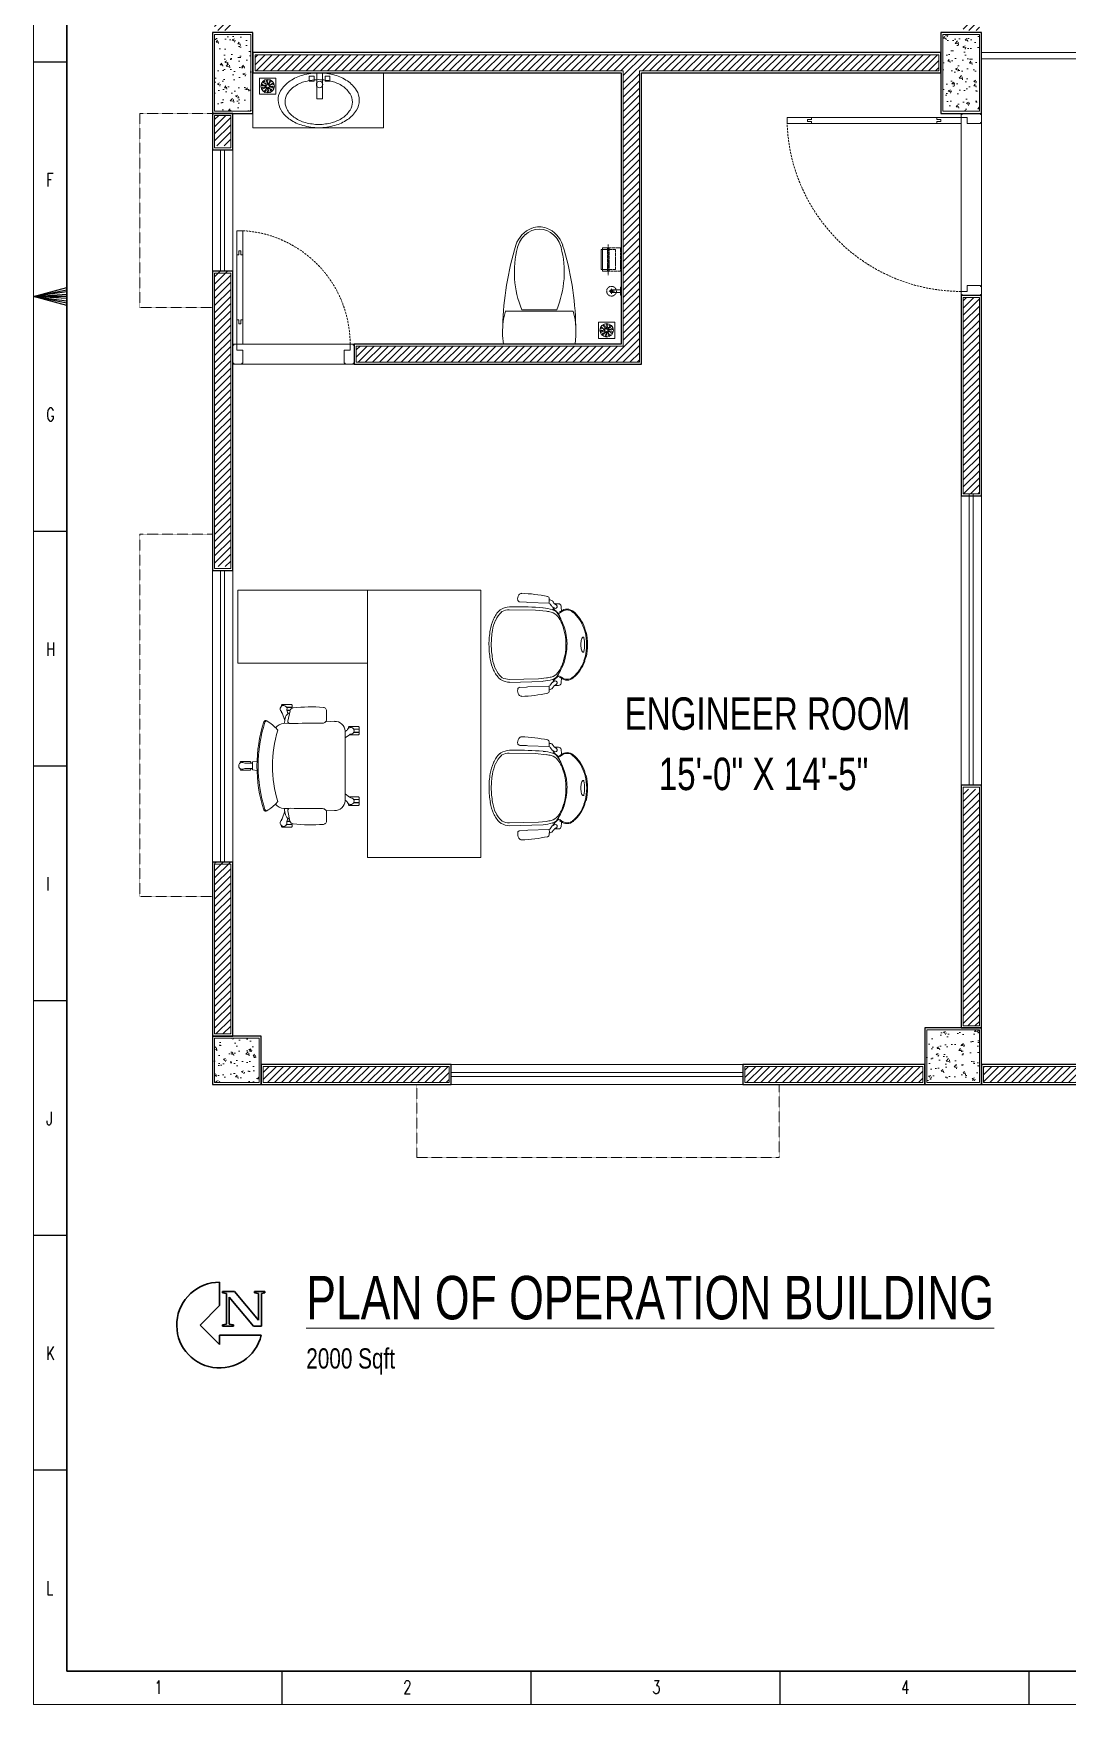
# Model space of a CAD drawing. Header units: inches. Extents: x -1976 to 101187, y -1884 to 17757.
# Drawn here: x 32894 to 39385, y -1884 to 8605 of the extents above; entities that cross this region are included whole.
import ezdxf
from ezdxf.enums import TextEntityAlignment as Align

# ---------------------------------------------------------------- set-up
doc = ezdxf.new("R2010")
doc.units = ezdxf.units.IN
doc.header["$MEASUREMENT"] = 0
for name, pattern in [('CENTER', [2, 1.25, -0.25, 0.25, -0.25]), ('DASH', [0.35, 0.25, -0.1]), ('DASHED', [0.75, 0.5, -0.25])]:
    doc.linetypes.add(name, pattern=pattern)
doc.layers.get('Defpoints').update_dxf_attribs({"lineweight": 0})
for name, color, linetype in [('COLLUM', 1, 'Continuous'), ('Plant Layout', 7, 'Continuous'), ('wall 05', 252, 'Continuous')]:
    doc.layers.add(name, color=color, linetype=linetype)
for name, color, linetype, lineweight in [('DOOR', 115, 'Continuous', 15), ('DOOR_GLASS', 144, 'Continuous', 15), ('Glass', 5, 'Continuous', 9), ('HACTH', 8, 'Continuous', 9), ('I-WC----EXST', 7, 'Continuous', 15), ('I-WC----N', 7, 'Continuous', 15), ('ID-FURN', 7, 'Continuous', 15), ('Plaster Line', 252, 'Continuous', 15), ('Sunshed', 5, 'Continuous', 15), ('Text', 252, 'Continuous', 15), ('WINDOW', 140, 'Continuous', 9)]:
    doc.layers.add(name, color=color, linetype=linetype, lineweight=lineweight)
doc.styles.add('Swiss721', font='swisscl.ttf')
doc.styles.add('TEG BORDER', font='txt_qlt.shx', dxfattribs={"width": 0.7, "bigfont": 'hztxt.shx'})
pattern_1 = [(50, (-10391746.53, -6143963.8), (136.6380648, -11.9542817), [14.2875, -157.1625]), (355, (-10391746.53, -6143963.8), (-26.432129, 143.2926015), [11.43, -125.73]), (100.4514, (-10391735.14, -6143964.79), (110.2060372, 131.3382328), [12.1425062, -133.5675723]), (46.1842, (-10391746.53, -6143925.7), (203.3094198, -31.5313722), [21.43125, -235.74375]), (96.6356, (-10391729.58, -6143928.32), (178.0532454, 185.5694544), [18.21376, -200.3513265]), (351.1842, (-10391746.53, -6143925.7), (178.0531005, 185.5695935), [17.145, -188.595]), (21, (-10391727.48, -6143935.22), (113.7107934, -76.6988987), [14.2875, -157.1625]), (326, (-10391727.48, -6143935.22), (46.3515707, 138.1410836), [11.43, -125.73]), (71.4514, (-10391718, -6143941.61), (160.0624107, 61.4420596), [12.1425062, -133.5675723]), (37.5, (-10391746.526, -6143963.797), (2.31645244, 63.41627915), [0, -124.206, 0, -127.635, 0, -126.20625]), (7.5, (-10391746.526, -6143963.8), (50.1147469, 75.1354311), [0, -72.771, 0, -121.3485, 0, -48.10125]), (327.5, (-10391789.01, -6143963.797), (101.6931741, -4.29670307), [0, -47.625, 0, -148.59, 0, -197.1675]), (317.5, (-10391808.06, -6143963.8), (111.09696526, 19.06999913), [0, -61.9125, 0, -98.679, 0, -140.0175])]
pattern_2 = [(45, (-10391746.526, -6143963.797), (-22.4506403, 22.4506403), [])]

# ---------------------------------------------------------------- blocks, each defined once
blk = doc.blocks.new('ch-1')
at = {"layer": 'ID-FURN', "color": 252}
for p, q in [((103.8, 264.3), (103.4, 306.4)), ((-7.9, 198.4), (0, 192.7)), ((0, 195.9), (0, -195.9)), ((59.4, 250.7), (108.5, 248.6)), ((315.6, 239.8), (344.3, 238.6)), ((334.1, 275.2), (336.4, 265.8)), ((59.4, -250.2), (108.5, -248.1)), ((103.4, -305.9), (103.8, -263.8)), ((315.6, -239.4), (344.3, -238.1)), ((334.1, -274.7), (336.4, -265.3))]:
    blk.add_line(p, q, dxfattribs=at)
at = {"layer": 'ID-FURN', "color": 252, "lineweight": 13}
for p, q in [((300.3, 344.5), (296.8, 340.7)), ((296.8, 340.7), (296.8, 331)), ((296.8, 331), (297.8, 330)), ((297.8, 330), (328.3, 330)), ((297.8, 329), (297.8, 324.4)), ((297.8, 329), (327.8, 329)), ((353.2, 344.5), (300.3, 344.5)), ((308.6, 312.4), (326.6, 312.4)), ((308.9, 311.3), (326.5, 311.3)), ((322.2, 296.8), (316, 296.8)), ((325.7, 307.1), (321.2, 293.8)), ((352.6, 298.3), (338.8, 254.6)), ((353.2, 296.8), (352.1, 296.8)), ((356.8, 340.7), (353.2, 344.5)), ((356.8, 300.6), (353.2, 296.8)), ((356.8, 340.7), (356.8, 336.1)), ((356.8, 300.6), (356.8, 305.2)), ((-76.1, 221.9), (-79.7, 218.1)), ((-79.7, 218.1), (-79.7, 208.4)), ((-79.7, 208.4), (-78.7, 207.4)), ((-79.7, 187.7), (-78.7, 188.7)), ((-78.7, 207.4), (-48.2, 207.4)), ((-78.7, 206.3), (-78.7, 189.7)), ((-78.7, 206.3), (-48.7, 206.3)), ((-78.7, 189.7), (-48.7, 189.7)), ((-78.7, 188.7), (-48.2, 188.7)), ((-23.3, 221.9), (-76.1, 221.9)), ((-19.7, 218.1), (-23.3, 221.9)), ((-19.7, 218.1), (-19.7, 213)), ((-79.7, 178), (-79.7, 187.7)), ((-76.1, 174.2), (-79.7, 178)), ((-22.8, 174.2), (-76.1, 174.2)), ((-24.5, 175.5), (0, 157.3)), ((559, 14.7), (520.5, 15)), ((533.3, 24.3), (529.8, 20.5)), ((529.8, 20.5), (529.8, 14.9)), ((586.2, 24.3), (533.3, 24.3)), ((589.8, 20.5), (586.2, 24.3)), ((589.8, 20.5), (589.8, 16)), ((559, -13.7), (520.5, -14)), ((529.8, -19.6), (529.8, -13.9)), ((533.3, -23.4), (529.8, -19.6)), ((586.2, -23.4), (533.3, -23.4)), ((589.8, -19.6), (586.2, -23.4)), ((589.8, -19.6), (589.8, -15)), ((-76.1, -173.7), (-79.7, -177.5)), ((-79.7, -177.5), (-79.7, -187.2)), ((-79.7, -187.2), (-78.7, -188.2)), ((-22.8, -173.7), (-76.1, -173.7)), ((-24.5, -175), (0, -156.8)), ((-79.7, -207.9), (-78.7, -206.9)), ((-79.7, -217.6), (-79.7, -207.9)), ((-76.1, -221.4), (-79.7, -217.6)), ((-78.7, -188.2), (-48.2, -188.2)), ((-78.7, -189.2), (-48.7, -189.2)), ((-78.7, -205.8), (-78.7, -189.2)), ((-78.7, -205.8), (-48.7, -205.8)), ((-78.7, -206.9), (-48.2, -206.9)), ((-23.3, -221.4), (-76.1, -221.4)), ((-19.7, -217.6), (-23.3, -221.4)), ((-19.7, -217.6), (-19.7, -212.6)), ((-7.9, -197.9), (0, -192.2)), ((352.6, -297.8), (338.8, -254.1)), ((296.8, -330.5), (297.8, -329.5)), ((296.8, -340.2), (296.8, -330.5)), ((300.3, -344), (296.8, -340.2)), ((297.8, -328.5), (297.8, -323.9)), ((297.8, -328.5), (327.8, -328.5)), ((297.8, -329.5), (328.3, -329.5)), ((353.2, -344), (300.3, -344)), ((308.6, -311.9), (326.6, -311.9)), ((308.9, -310.8), (326.5, -310.8)), ((322.2, -296.3), (316, -296.3)), ((325.7, -306.6), (321.2, -293.4)), ((353.2, -296.3), (352.1, -296.3)), ((356.8, -300.1), (353.2, -296.3)), ((356.8, -340.2), (353.2, -344)), ((356.8, -300.1), (356.8, -304.7)), ((356.8, -340.2), (356.8, -335.7))]:
    blk.add_line(p, q, dxfattribs=at)
at = {"layer": 'ID-FURN', "color": 252}
for points in [[(320.9, 252), (309.1, 310.4)], [(320.9, -251.5), (309.1, -309.9)]]:
    blk.add_lwpolyline(points, dxfattribs=at)
at = {"layer": 'ID-FURN', "color": 252, "lineweight": 13}
blk.add_lwpolyline([(494.6, -25.6), (520.5, -21.8), (520.5, 22.3), (494.6, 26.1)], dxfattribs=at)
at = {"layer": 'ID-FURN', "color": 252}
for centre, radius, start, end in [((123.4, 308.5), 20.1, 95.04456, 186.01276), ((193.8, -510.8), 842.5, 83.35562, 94.91276), ((290, 306.5), 19.6, 11.3923, 86.07548), ((303.1, 267.6), 31.9, 13.75818, 74.58705), ((57, 193.7), 57, 87.58094, 177.82653), ((125.9, 262.4), 22.2, 175.04984, 270.93967), ((147, -5274.9), 5515.2, 88.32185, 90.21521), ((309, 250), 12.1, 267.64679, 9.61877), ((109.5, 210.3), 233.5, 7.12697, 13.75818), ((341.6, 178.9), 59.8, 36.272, 87.39723), ((391.5, 194.2), 15.3, 136.96832, 155.60383), ((-286, 0.2), 693.1, 343.20479, 16.79519), ((596.7, 1.2), 296.9, 122.05255, 136.7624), ((445.4, 243.8), 11.1, 21.10392, 124.62676), ((439.4, 241.8), 11.1, 21.10392, 91.38063), ((-305.9, 0.2), 794.5, 341.9963, 18.0037), ((-305.9, 0.2), 800.8, 341.9963, 18.0037), ((57, -193.2), 57, 182.17345, 272.41905), ((125.9, -261.9), 22.2, 89.06033, 184.95016), ((147, 5275.4), 5515.2, 269.78478, 271.67814), ((309, -249.5), 12.1, 350.38123, 92.35322), ((303.1, -267.1), 31.9, 285.41295, 346.24183), ((109.5, -209.8), 233.5, 346.24183, 352.87303), ((341.6, -178.9), 59.8, 272.60277, 324.06921), ((391.5, -193.7), 15.3, 204.39618, 223.03168), ((596.7, -0.8), 296.9, 223.23759, 237.94746), ((439.4, -241.3), 11.1, 268.61937, 338.89608), ((445.4, -243.3), 11.1, 235.37324, 338.89608), ((123.4, -308), 20.1, 173.98723, 264.95543), ((193.8, 511.3), 842.5, 265.08725, 276.64437), ((290, -306), 19.6, 273.92451, 348.6077)]:
    blk.add_arc(centre, radius, start, end, dxfattribs=at)
at = {"layer": 'ID-FURN', "color": 252, "lineweight": 13}
for centre, radius, start, end in [((306.6, 313.2), 20, 342.20956, 8.71544), ((345, 320.7), 19.1, 310.5325, 193.46751), ((371.6, 292), 20, 135.28456, 161.79045), ((-31.5, 198), 19.1, 22.5325, 265.46751), ((3.9, 214.5), 20, 207.28457, 233.79044), ((-36.3, 159.2), 20, 54.20956, 80.71542), ((559, 34.7), 20, 270.20956, 296.71543), ((577.9, 0.5), 19.1, 238.53249, 121.4675), ((559, -33.7), 20, 63.28456, 89.79045), ((-31.5, -197.5), 19.1, 94.53249, 337.46751), ((-36.3, -158.7), 20, 279.28457, 305.79043), ((3.9, -214), 20, 126.20957, 152.71543), ((306.6, -312.7), 20, 351.28456, 17.79043), ((345, -320.2), 19.1, 166.53249, 49.4675), ((371.6, -291.5), 20, 198.20956, 224.71544)]:
    blk.add_arc(centre, radius, start, end, dxfattribs=at)
blk = doc.blocks.new("VISITOR'S CHAIR")
at = {"layer": 'ID-FURN'}
for p, q in [((-253, 410), (-253, 430)), ((-246, 415), (-252, 405)), ((-238, 446), (-237, 446)), ((-195, 429), (-209, 412)), ((-206, 445), (-200, 438)), ((-200, 438), (-204, 436)), ((-194, 437), (-202, 449)), ((-159, 444), (-196, 428)), ((194, 437), (202, 449)), ((194, 429), (209, 412)), ((206, 445), (200, 438)), ((200, 438), (204, 436)), ((246, 415), (252, 405)), ((252, 410), (252, 430)), ((-284, 373), (-275, 372)), ((-261, 241), (-256, 371)), ((-251, 378), (-240, 386)), ((-234, 392), (-226, 404)), ((-209, 412), (-220, 402)), ((-220, 402), (-216, 392)), ((-213, 288), (-206, 356)), ((206, 355), (211, 307)), ((209, 412), (220, 402)), ((220, 402), (216, 392)), ((233, 392), (226, 404)), ((227, 334), (233, 128)), ((251, 378), (240, 386)), ((260, 241), (256, 371)), ((287, 373), (278, 372)), ((-264, 191), (-263, 232)), ((-263, 232), (-261, 241)), ((-216, 125), (-213, 288)), ((211, 307), (215, 126)), ((262, 232), (260, 241)), ((264, 191), (262, 232)), ((-234, 128), (-234, 150))]:
    blk.add_line(p, q, dxfattribs=at)
for centre, major_axis, ratio, start_param, end_param in [((-162, 483), (40.7, 40.7), 1, 1.641382, 2.3562), ((-162, 483), (-37, 37), 1, 0.070585, 0.785404), ((-31, 377), (160, 160), 1, 1.106098, 1.669765), ((-31, 377), (156, 156), 1, 1.106098, 1.669765), ((-26, 384), (156, 156), 1, 1.024131, 1.139863), ((-26, 384), (-153, 153), 1, -0.546665, -0.430933), ((0, 280), (233, 233), 1, 0.786111, 1.024131), ((0, 280), (-229, 229), 1, -0.784686, -0.546665), ((-42, 582), (-3.34, 3.34), 1, -0.185935, 0.785398), ((-42, 582), (3.34, 3.34), 1, 2.356194, 3.327527), ((-22, 553), (28, 28), 1, 1.306571, 1.384862), ((-22, 610), (-28, 28), 1, 1.756731, 2.080357), ((0, 359), (-164, 164), 1, -0.967168, -0.603629), ((-9, 657), (-62.5, 62.5), 1, 2.080357, 2.239483), ((0, 732), (-116, 116), 1, 2.239483, 2.356194), ((0, 280), (233, 233), 1, 0.546665, 0.784686), ((0, 280), (-229, 229), 1, -1.024131, -0.786111), ((0, 732), (-116, 116), 1, 2.356194, 2.472906), ((9, 657), (62.5, 62.5), 1, 4.043702, 4.202828), ((22, 610), (28, 28), 1, 4.202828, 4.526454), ((22, 553), (-28, 28), 1, -1.384862, -1.299686), ((42, 582), (3.34, 3.34), 1, 5.497787, 6.46912), ((42, 582), (-3.34, 3.34), 1, 2.955658, 3.926991), ((25, 384), (-153, 153), 1, -1.139863, -1.024131), ((25, 384), (-156, 156), 1, -1.139863, -1.024131), ((28, 375), (159, 159), 1, 6.197379, 6.741162), ((28, 375), (-162, 162), 1, 4.626582, 5.170366), ((85, 416), (109, 109), 1, 6.212612, 6.231759), ((162, 483), (37, 37), 1, 5.497793, 6.212612), ((85, 416), (113, 113), 1, 6.212612, 6.231759), ((162, 483), (-40.7, 40.7), 1, 3.926985, 4.641803), ((-236, 430), (11.7, 11.7), 1, 0.895345, 2.346242), ((-236, 410), (-8.33, 8.33), 1, 3.308932, 6.927895), ((-232, 600), (-108, 108), 1, 2.322741, 2.51101), ((-162, 483), (40.7, 40.7), 1, 2.3562, 3.058022), ((-118, 356), (-74.2, 74.2), 1, 0.158797, 0.434217), ((-162, 483), (37, 37), 1, 2.3562, 3.058022), ((4, 124), (254, 254), 1, 0.795932, 1.416989), ((-122, 361), (-58.3, 58.3), 1, -0.121154, 0.49051), ((-199, 433), (4.34, 4.34), 1, 4.766338, 6.168083), ((-51, 268), (141, 141), 1, 1.029343, 1.444292), ((0, 118), (253, 253), 1, 0.505105, 1.065692), ((-2, 130), (-249, 249), 1, -1.424708, -0.790588), ((51, 268), (141, 141), 1, 0.126504, 0.541453), ((122, 361), (-58.3, 58.3), 1, 4.221879, 4.833543), ((199, 433), (4.34, 4.34), 1, 1.685898, 3.087644), ((162, 483), (-37, 37), 1, 3.225371, 3.926997), ((117, 356), (74.2, 74.2), 1, 5.848968, 6.124388), ((162, 483), (40.7, 40.7), 1, 4.795959, 5.497781), ((233, 611), (116, 116), 1, 3.774404, 3.956147), ((236, 410), (8.33, 8.33), 1, 5.638476, 9.257439), ((236, 430), (-11.7, 11.7), 1, 3.936943, 5.38784), ((603, 170), (-651, 651), 1, 0.573881, 0.750879), ((-285, 360), (-8.76, 8.76), 1, -0.863376, 0.564498), ((-246, 374), (-29, 9), 0.940619, -0.371164, 0.371164), ((-268, 332), (2.3, 41.2), 0.843481, -0.27588, 0.27588), ((-208, 326), (-64, 64), 1, -0.27183, -0.033972), ((-243, 367), (9.99, 9.99), 1, 1.377732, 2.024937), ((-237, 411), (11.5, 11.5), 1, 2.359032, 2.700427), ((-249, 401), (12.4, 12.4), 1, 4.437336, 4.934607), ((1966, 159), (1556, 1556), 1, 2.276461, 2.36002), ((-237, 418), (-16.4, 16.4), 1, 2.597956, 3.176359), ((17, 317), (173, 173), 1, 2.044581, 2.285039), ((45, 326), (-179, 179), 1, 0.550308, 0.670712), ((-46, 326), (-179, 179), 1, 4.041677, 4.162081), ((-18, 317), (173, 173), 1, 5.568943, 5.8094), ((237, 418), (-16.4, 16.4), 1, 1.53603, 2.114433), ((248, 401), (-12.4, 12.4), 1, 1.348578, 1.845849), ((236, 411), (-11.5, 11.5), 1, 3.582758, 3.924153), ((243, 367), (9.99, 9.99), 1, 5.829045, 6.47625), ((207, 326), (64, 64), 1, 0.033972, 0.27183), ((269, 332), (-29.2, 29.2), 1, -1.014167, -0.462408), ((248, 370), (21.5, 21.5), 1, 5.582202, 6.32453), ((288, 360), (8.76, 8.76), 1, 5.718688, 7.146561), ((-600, 170), (-651, 651), 1, 3.96151, 4.138508), ((-297, 202), (13.6, 13.6), 1, 2.322194, 3.388756), ((-281, 229), (36.4, 36.4), 1, 3.399296, 4.068112), ((-277, 191), (-9.06, 9.06), 1, 2.406079, 3.903189), ((-110, 135), (87.7, 87.7), 1, 2.416541, 2.868914), ((-119, 126), (68.4, 68.4), 1, 2.356783, 2.833835), ((118, 126), (68.4, 68.4), 1, 5.032166, 5.498375), ((110, 135), (-87, 87), 1, 3.422629, 3.866448), ((276, 191), (-9.06, 9.06), 1, 0.8092, 2.30631), ((284, 229), (-36.4, 36.4), 1, 2.215073, 2.88389), ((300, 202), (-13.6, 13.6), 1, 2.89443, 3.960991), ((-133, 135), (-73.8, 73.8), 1, 1.404983, 1.497112), ((-90, 184), (-120, 120), 1, 1.547695, 1.947381), ((-169, 107), (-31.3, 31.3), 1, 1.42524, 1.547695), ((-90, 184), (109, 109), 1, 3.118491, 3.518177), ((-36, 307), (-215, 215), 1, 1.947381, 2.1796), ((-36, 307), (205, 205), 1, 3.518177, 3.750397), ((-1, 504), (-356, 356), 1, 2.1796, 2.358034), ((-1, 504), (-346, 346), 1, 2.1796, 2.358034), ((-1, 504), (346, 346), 1, 3.92883, 4.107264), ((-1, 504), (-356, 356), 1, 2.358034, 2.536468), ((35, 307), (-205, 205), 1, 2.536468, 2.768687), ((35, 307), (-215, 215), 1, 2.536468, 2.768687), ((89, 184), (109, 109), 1, 4.339484, 4.739169), ((89, 184), (120, 120), 1, 4.339484, 4.739169), ((169, 108), (31.3, 31.3), 1, 4.739169, 4.873442), ((137, 132), (-69.9, 69.9), 1, 3.217039, 3.320838)]:
    blk.add_ellipse(centre, major_axis=major_axis, ratio=ratio, start_param=start_param, end_param=end_param, dxfattribs=at)
blk = doc.blocks.new('floor drain 01')
at = {"color": 0}
blk.add_lwpolyline([(-10, -10), (90, -10), (90, 90), (-10, 90)], close=True, dxfattribs=at)
for points in [[(2, 47, 0.191053), (7, 42, 0.194336), (16, 42, -0.272606), (25, 41, 1.040732), (27, 44, 0.091346), (26, 45, 0.160783), (17, 46, -0.323658), (9, 51, 0.91079)], [(6, 23, 0.191053), (12, 23, 0.194336), (19, 28, -0.272606), (27, 32, 1.040732), (27, 36, 0.091346), (26, 36, 0.160783), (18, 32, -0.323658), (9, 31, 0.91079)], [(14, 68, 0.191053), (15, 61, 0.194336), (22, 56, -0.272606), (29, 50, 1.040732), (32, 51, 0.091346), (32, 53, 0.160783), (25, 59, -0.323658), (22, 67, 0.91079)], [(22, 6, 0.191053), (28, 10, 0.194336), (31, 18, -0.272606), (34, 26, 1.040732), (32, 29, 0.091346), (31, 28, 0.160783), (27, 20, -0.323658), (20, 14, 0.91079)], [(35, 78, 0.191053), (32, 72, 0.194336), (35, 63, -0.272606), (37, 55, 1.040732), (40, 53, 0.091346), (41, 55, 0.160783), (39, 64, -0.323658), (41, 72, 0.91079)], [(45, 2, 0.191053), (48, 8, 0.194336), (45, 17, -0.272606), (43, 25, 1.040732), (40, 27, 0.091346), (39, 25, 0.160783), (41, 16, -0.323658), (39, 8, 0.91079)], [(58, 74, 0.191053), (52, 70, 0.194336), (49, 62, -0.272606), (46, 54, 1.040732), (48, 51, 0.091346), (49, 52, 0.160783), (53, 60, -0.323658), (60, 66, 0.91079)], [(66, 12, 0.191053), (65, 19, 0.194336), (58, 24, -0.272606), (51, 30, 1.040732), (48, 29, 0.091346), (48, 27, 0.160783), (55, 21, -0.323658), (58, 13, 0.91079)], [(74, 57, 0.191053), (68, 57, 0.194336), (61, 52, -0.272606), (53, 48, 1.040732), (53, 44, 0.091346), (54, 44, 0.160783), (62, 48, -0.323658), (71, 49, 0.91079)], [(78, 33, 0.191053), (73, 38, 0.194336), (64, 38, -0.272606), (55, 39, 1.040732), (53, 36, 0.091346), (54, 35, 0.160783), (63, 34, -0.323658), (71, 29, 0.91079)]]:
    blk.add_lwpolyline(points, format="xyb", close=True, dxfattribs=at)
for centre, radius in [((40, 40), 41.7), ((32, 45), 1.83), ((33, 34), 1.83), ((42, 49), 1.83), ((43, 31), 1.83), ((50, 41), 1.83)]:
    blk.add_circle(centre, radius, dxfattribs=at)
blk = doc.blocks.new('HANDWASH-02-PLAN')
at = {"layer": 'I-WC----N', "color": 2}
for points in [[(5, 0, 0.068513), (104, 14, 0.080648), (182, 50, 0.107051), (242, 112, 0.160603), (255, 169, 0.138041), (238, 230, 0.107051), (182, 289, 0.080648), (104, 325, 0.068513), (5, 339, 0.068513), (-94, 325, 0.080648), (-172, 289, 0.107051), (-228, 230, 0.138041), (-245, 169, 0.138041), (-228, 108, 0.107051), (-172, 50, 0.080648), (-94, 14, 0.068513)], [(5, 42, 0.067522), (88, 53, 0.079863), (152, 82, 0.107115), (202, 134, 0.162551), (213, 180, 0.139778), (199, 230, 0.107115), (152, 278, 0.079863), (88, 307, 0.067522), (5, 319, 0.067522), (-78, 307, 0.079863), (-142, 278, 0.107115), (-188, 230, 0.139778), (-203, 180, 0.139778), (-188, 130, 0.107115), (-142, 82, 0.079863), (-78, 53, 0.067522)]]:
    blk.add_lwpolyline(points, format="xyb", close=True, dxfattribs=at)
blk.add_circle((0, 72), 20, dxfattribs=at)
blk = doc.blocks.new('A$C01EB0BB3')
at = {"layer": 'I-WC----N', "color": 250, "ltscale": 0.5}
for points in [[(9.08, 6.42), (9.08, 0), (10.51, 0), (10.51, 6.42)], [(8.43, 2.06), (8.43, 0.85), (7.23, 0.85), (7.23, 2.06)], [(11.15, 2.06), (11.15, 0.85), (12.36, 0.85), (12.36, 2.06)]]:
    blk.add_lwpolyline(points, close=True, dxfattribs=at)
at = {"layer": 'I-WC----N', "color": 2, "xscale": 0.03999999999359716, "yscale": 0.03999999999359716, "zscale": 0.03999999999359716}
blk.add_blockref('HANDWASH-02-PLAN', (9.79, 0), dxfattribs=at)
blk = doc.blocks.new('$plan$00000388')
for p, q in [((-202, -210), (-202, 210)), ((0, -221), (0, 221)), ((-212, 108), (-212, -108))]:
    blk.add_line(p, q)
blk.add_lwpolyline([(-202, -210), (-152, -221), (-102, -226), (-50, -226), (0, -221)])
for centre, radius, start, end in [((-71, -1597), 1823, 91.2224, 107.2477), ((-76, -236), 463, 97.7399, 105.822), ((-76, -236), 463, 80.5377, 97.7399), ((-562, -12), 164, 107.2477, 159.5476), ((-556, -23), 163, 104.7786, 136.8543), ((-443, -448), 602, 67.3737, 104.7786), ((-595, 0), 129, 159.5476, 200.4524), ((-580, 0), 129, 136.8543, 223.1457), ((-562, 12), 164, 200.4524, 252.7523), ((-556, 23), 163, 223.1457, 255.2214), ((-71, 1597), 1823, 252.7523, 268.7776), ((-443, 448), 602, 255.2214, 292.6263)]:
    blk.add_arc(centre, radius, start, end)
blk = doc.blocks.new('h')
at = {"layer": 'I-WC----N', "color": 252, "linetype": 'CENTER', "ltscale": 0.2}
for p, q in [((544297, -25837), (544297, -25801)), ((544281, -25820), (544314, -25820))]:
    blk.add_line(p, q, dxfattribs=at)
at = {"layer": 'I-WC----N'}
blk.add_lwpolyline([(544273, -25760), (544321, -25760), (544321, -25765), (544273, -25765)], close=True, dxfattribs=at)
blk.add_lwpolyline([(544289, -25814), (544289, -25765), (544305, -25765), (544305, -25814)], dxfattribs=at)
at = {"layer": 'I-WC----N', "linetype": 'DASH', "ltscale": 5}
blk.add_circle((544297, -25820), 30, dxfattribs=at)
at = {"layer": 'I-WC----N'}
for radius in [10, 5]:
    blk.add_circle((544297, -25820), radius, dxfattribs=at)
blk = doc.blocks.new('typical king$0$5767 PAPER HOLDER')
at = {"color": 0, "linetype": 'CENTER', "lineweight": -2, "ltscale": 0.5}
blk.add_line((80, 98), (80, -92), dxfattribs=at)
at = {"color": 0, "linetype": 'DASHED', "lineweight": -2, "ltscale": 10, "flags": 128}
for points in [[(5, 52), (0, 52), (0, -52), (5, -52)], [(97, 72), (5, 72), (5, -72), (100, -72)]]:
    blk.add_lwpolyline(points, dxfattribs=at)
at = {"color": 0, "linetype": 'DASHED', "lineweight": -2, "ltscale": 10}
blk.add_lwpolyline([(100, -62), (35, -62), (35, 62), (97, 62)], dxfattribs=at)
blk.add_lwpolyline([(75, -72), (85, -72), (85, 72), (75, 72)], close=True, dxfattribs=at)
at = {"color": 0, "linetype": 'ByBlock', "lineweight": -2, "flags": 128}
blk.add_lwpolyline([(100, -72), (115, -72), (115, 72), (100, 72)], dxfattribs=at)
at = {"color": 0, "linetype": 'ByBlock', "lineweight": -2}
blk.add_lwpolyline([(100, 62), (125, 62), (125, -62), (100, -62)], dxfattribs=at)
blk = doc.blocks.new('A$C4F64215B')
at = {"layer": 'Defpoints'}
for points in [[(0, 5), (0.25, 5), (0.25, 4.75), (0, 4.75)], [(29.75, 5), (30, 5), (30, 4.75), (29.75, 4.75)], [(0, 0.25), (0.25, 0.25), (0.25, 0), (0, 0)], [(29.75, 0.25), (30, 0.25), (30, 0), (29.75, 0)]]:
    blk.add_lwpolyline(points, close=True, dxfattribs=at)
at = {"layer": 'DOOR'}
for points in [[(1.75, 10), (2, 10), (2, 11), (2.5, 11), (2.5, 5), (1, 5), (1, 11), (1.5, 11), (1.5, 10), (1.75, 10), (1.5, 10), (1.5, 11), (1, 11), (1, 27), (1.5, 27), (1.5, 28), (2, 28), (2, 27), (2.5, 27), (2.5, 11), (2.5, 33), (1, 33), (1, 27)], [(1, 5), (1, 3.5), (2.5, 3.5), (2.5, 0.25), (2.25, 0.25), (2.25, 0), (0.25, 0), (0.25, 0.25), (0, 0.25), (0, 4.75), (0.25, 4.75), (0.25, 5), (1, 5)], [(29, 5), (29, 3.5), (27.5, 3.5), (27.5, 0.25), (27.75, 0.25), (27.75, 0), (29.75, 0), (29.75, 0.25), (30, 0.25), (30, 4.75), (29.75, 4.75), (29.75, 5), (29, 5)]]:
    blk.add_lwpolyline(points, dxfattribs=at)
at = {"layer": 'DOOR', "linetype": 'DASHED', "lineweight": 0}
blk.add_arc((0.93, 4.97), 28.07, 0.0597, 86.7872, dxfattribs=at)
at = {"layer": 'HACTH', "lineweight": 0, "ltscale": 10}
for p, q in [((1.5, 5), (29, 5)), ((2.25, 0), (27.75, 0))]:
    blk.add_line(p, q, dxfattribs=at)
blk = doc.blocks.new('A$C4A7E7E9F')
at = {"layer": 'Defpoints'}
for points in [[(0, 5), (0.25, 5), (0.25, 4.75), (0, 4.75)], [(44.75, 5), (45, 5), (45, 4.75), (44.75, 4.75)], [(0, 0.25), (0.25, 0.25), (0.25, 0), (0, 0)], [(44.75, 0.25), (45, 0.25), (45, 0), (44.75, 0)]]:
    blk.add_lwpolyline(points, close=True, dxfattribs=at)
at = {"layer": 'DOOR'}
for points in [[(1.75, 10), (2, 10), (2, 11), (2.5, 11), (2.5, 5), (1, 5), (1, 11), (1.5, 11), (1.5, 10), (1.75, 10), (1.5, 10), (1.5, 11), (1, 11), (1, 42), (1.5, 42), (1.5, 43), (2, 43), (2, 42), (2.5, 42), (2.5, 11), (2.5, 48), (1, 48), (1, 42)], [(1, 5), (1, 3.5), (2.5, 3.5), (2.5, 0.25), (2.25, 0.25), (2.25, 0), (0.25, 0), (0.25, 0.25), (0, 0.25), (0, 4.75), (0.25, 4.75), (0.25, 5), (1, 5)], [(44, 5), (44, 3.5), (42.5, 3.5), (42.5, 0.25), (42.75, 0.25), (42.75, 0), (44.75, 0), (44.75, 0.25), (45, 0.25), (45, 4.75), (44.75, 4.75), (44.75, 5), (44, 5)]]:
    blk.add_lwpolyline(points, dxfattribs=at)
at = {"layer": 'DOOR', "linetype": 'DASHED', "lineweight": 0}
blk.add_arc((0.95, 4.98), 43.05, 0.0251, 87.941, dxfattribs=at)
at = {"layer": 'HACTH', "lineweight": 0, "ltscale": 10}
for p, q in [((1.5, 5), (44, 5)), ((2.25, 0), (42.75, 0))]:
    blk.add_line(p, q, dxfattribs=at)
blk = doc.blocks.new('tr')
at = {"layer": 'Plaster Line'}
for p, q in [((143968.45, 171283.63), (143927.45, 171283.63)), ((143927.45, 171283.63), (143927.45, 171279.63)), ((143968.45, 171279.63), (143968.45, 171283.63)), ((144100.45, 171283.63), (144053.45, 171283.63)), ((144053.45, 171283.63), (144053.45, 171279.63)), ((144100.45, 171279.63), (144100.45, 171283.63)), ((144226.45, 171283.63), (144185.45, 171283.63)), ((144185.45, 171283.63), (144185.45, 171279.63)), ((144226.45, 171279.63), (144226.45, 171283.63)), ((143927.45, 171279.63), (143968.45, 171279.63)), ((144053.45, 171279.63), (144100.45, 171279.63)), ((144185.45, 171279.63), (144226.45, 171279.63))]:
    blk.add_line(p, q, dxfattribs=at)
blk = doc.blocks.new('qm')
at = {"layer": 'wall 05'}
for p, q in [((143968.95, 171284.13), (143926.95, 171284.13)), ((143926.95, 171284.13), (143926.95, 171279.13)), ((143968.95, 171279.13), (143968.95, 171284.13)), ((144100.95, 171284.13), (144052.95, 171284.13)), ((144052.95, 171284.13), (144052.95, 171279.13)), ((144100.95, 171279.13), (144100.95, 171284.13)), ((144226.95, 171284.13), (144184.95, 171284.13)), ((144184.95, 171284.13), (144184.95, 171279.13)), ((144226.95, 171279.13), (144226.95, 171284.13)), ((143926.95, 171279.13), (143968.95, 171279.13)), ((144052.95, 171279.13), (144100.95, 171279.13)), ((144184.95, 171279.13), (144226.95, 171279.13))]:
    blk.add_line(p, q, dxfattribs=at)
blk = doc.blocks.new('bg')
at = {"layer": 'wall 05'}
for p, q in [((143795.95, 171284.13), (143748.95, 171284.13)), ((143748.95, 171284.13), (143748.95, 171279.13)), ((143795.95, 171279.13), (143795.95, 171284.13)), ((143912.95, 171284.13), (143867.95, 171284.13)), ((143867.95, 171284.13), (143867.95, 171279.13)), ((143912.95, 171279.13), (143912.95, 171284.13)), ((143748.95, 171279.13), (143795.95, 171279.13)), ((143867.95, 171279.13), (143912.95, 171279.13))]:
    blk.add_line(p, q, dxfattribs=at)
blk = doc.blocks.new('dp')
at = {"layer": 'Plaster Line'}
for p, q in [((143795.45, 171283.63), (143749.45, 171283.63)), ((143749.45, 171283.63), (143749.45, 171279.63)), ((143795.45, 171279.63), (143795.45, 171283.63)), ((143912.45, 171283.63), (143868.45, 171283.63)), ((143868.45, 171283.63), (143868.45, 171279.63)), ((143912.45, 171279.63), (143912.45, 171283.63)), ((143749.45, 171279.63), (143795.45, 171279.63)), ((143868.45, 171279.63), (143912.45, 171279.63))]:
    blk.add_line(p, q, dxfattribs=at)
blk = doc.blocks.new('f')
at = {"layer": 'Plaster Line'}
for p, q in [((143926.45, 171473.63), (143922.45, 171473.63)), ((143922.45, 171473.63), (143922.45, 171425.13)), ((143926.45, 171425.13), (143926.45, 171473.63)), ((143922.45, 171425.13), (143926.45, 171425.13))]:
    blk.add_line(p, q, dxfattribs=at)
blk = doc.blocks.new('g')
at = {"layer": 'wall 05'}
for p, q in [((143926.95, 171474.13), (143921.95, 171474.13)), ((143921.95, 171474.13), (143921.95, 171424.63)), ((143926.95, 171424.63), (143926.95, 171474.13)), ((143921.95, 171424.63), (143926.95, 171424.63))]:
    blk.add_line(p, q, dxfattribs=at)
blk = doc.blocks.new('252 BORDER A2')
at = {"linetype": 'Continuous'}
for p, q in [((5, 415), (5, 5)), ((5, 5), (489, 5))]:
    blk.add_line(p, q, dxfattribs=at)
for p, q in [((0, 245), (5, 245)), ((5, 210), (0, 210)), ((1.25, 210), (3.75, 210)), ((0, 175), (5, 175)), ((0, 140), (5, 140)), ((0, 105), (5, 105)), ((0, 70), (5, 70)), ((0, 35), (5, 35)), ((37.12, 0), (37.12, 5)), ((74.25, 0), (74.25, 5)), ((111.38, 0), (111.38, 5)), ((148.5, 0), (148.5, 5))]:
    blk.add_line(p, q)
at = {"color": 5, "lineweight": 15}
blk.add_lwpolyline([(0, 420), (594, 420), (594, 0), (0, 0)], close=True, dxfattribs=at)
blk.add_lwpolyline([(5, 415), (589, 415), (589, 5), (5, 5)], close=True)
blk.add_lwpolyline([(0, 210), (5, 211.34), (5, 208.66), (0, 210), (5, 211), (5, 210.67), (0, 210), (5, 210.33), (5, 209.67), (0, 210), (5, 209.33), (5, 209), (0, 210)])
at = {"char_height": 2, "width": 2, "style": 'TEG BORDER'}
for s, insert, attachment_point in [('F', (1.91, 228.39), 1), ('G', (1.91, 193.39), 1), ('H', (1.91, 158.39), 1), ('I', (1.91, 123.39), 1), ('J', (1.91, 88.39), 1), ('K', (1.91, 53.39), 1), ('L', (1.91, 18.39), 1), ('1', (18.05, 1.59), 7), ('2', (55.17, 1.59), 7), ('3', (92.3, 1.59), 7), ('4', (129.42, 1.59), 7)]:
    blk.add_mtext(s, dxfattribs=dict(at, insert=insert, attachment_point=attachment_point))

msp = doc.modelspace()

# ---------------------------------------------------------------- hatches: boundary and pattern name
at = {"layer": 'HACTH'}
h = msp.add_hatch(dxfattribs=at)
h.set_pattern_fill('ANSI31', color=256, scale=254, style=0)
h.set_pattern_definition(pattern_2)
h.paths.add_polyline_path([(38730, 8624.4), (38831.6, 8624.4), (38831.6, 11939.1), (38730, 11939.1)])
h.paths.add_polyline_path([(34285, 8472), (34285, 8370.4), (36596.4, 8370.4), (36596.4, 6643.2), (34920, 6643.2), (34920, 6541.6), (36698, 6541.6), (36698, 8370.4), (38577.6, 8370.4), (38577.6, 8472)])
h.paths.add_polyline_path([(34031, 8624.4), (34132.6, 8624.4), (34132.6, 9996), (34031, 9996)])
h = msp.add_hatch(dxfattribs=at)
h.set_pattern_fill('AR-CONC', color=256, scale=19.05, style=0)
h.set_pattern_definition(pattern_1)
h.paths.add_polyline_path([(34259.6, 8599), (34031, 8599), (34031, 8116.4), (34259.6, 8116.4)])
h = msp.add_hatch(dxfattribs=at)
h.set_pattern_fill('AR-CONC', color=256, scale=19.05, style=0)
h.set_pattern_definition(pattern_1)
h.paths.add_polyline_path([(38603, 8116.4), (38831.6, 8116.4), (38831.6, 8599), (38603, 8599)])
h = msp.add_hatch(dxfattribs=at)
h.set_pattern_fill('ANSI31', color=256, scale=254, style=0)
h.set_pattern_definition(pattern_2)
h.paths.add_polyline_path([(34132.6, 8091), (34031, 8091), (34031, 7900.5), (34132.6, 7900.5)])
h = msp.add_hatch(dxfattribs=at)
h.set_pattern_fill('ANSI31', color=256, scale=254, style=0)
h.set_pattern_definition(pattern_2)
h.paths.add_polyline_path([(34031, 5258.9), (34132.6, 5258.9), (34132.6, 7113.1), (34031, 7113.1)])
h.paths.add_polyline_path([(34031, 2325.2), (34132.6, 2325.2), (34132.6, 3404.7), (34031, 3404.7)])
h.paths.add_polyline_path([(34335.8, 2122), (34335.8, 2020.4), (35504.2, 2020.4), (35504.2, 2122)])
h.paths.add_polyline_path([(37358.4, 2122), (37358.4, 2020.4), (38476, 2020.4), (38476, 2122)])
h.paths.add_polyline_path([(38857, 2122), (38857, 2020.4), (39898.4, 2020.4), (39898.4, 2122)])
h.paths.add_polyline_path([(38730, 2376), (38831.6, 2376), (38831.6, 3861.9), (38730, 3861.9)])
h.paths.add_polyline_path([(38730, 5716.1), (38831.6, 5716.1), (38831.6, 6948), (38730, 6948)])
h = msp.add_hatch(dxfattribs=at)
h.set_pattern_fill('AR-CONC', color=256, scale=19.05, style=0)
h.set_pattern_definition(pattern_1)
h.paths.add_polyline_path([(38831.6, 2020.4), (38831.6, 2350.6), (38501.4, 2350.6), (38501.4, 2020.4)])
h = msp.add_hatch(dxfattribs=at)
h.set_pattern_fill('AR-CONC', color=256, scale=19.05, style=0)
h.set_pattern_definition(pattern_1)
h.paths.add_polyline_path([(34031, 2299.8), (34031, 2020.4), (34310.4, 2020.4), (34310.4, 2299.8)])

# ---------------------------------------------------------------- linework, layer by layer
at = {"layer": 'COLLUM'}
for points in [[(34018.3, 8103.7), (34272.3, 8103.7), (34272.3, 8611.7), (34018.3, 8611.7)], [(38590.3, 8103.7), (38844.3, 8103.7), (38844.3, 8611.7), (38590.3, 8611.7)], [(34018.3, 2007.7), (34323.1, 2007.7), (34323.1, 2312.5), (34018.3, 2312.5)], [(38488.7, 2007.7), (38844.3, 2007.7), (38844.3, 2363.3), (38488.7, 2363.3)]]:
    msp.add_lwpolyline(points, close=True, dxfattribs=at)
at = {"layer": 'DOOR_GLASS'}
for p, q in [((38844.3, 8484.7), (41740, 8484.7)), ((38844.3, 8446.6), (41740, 8446.6))]:
    msp.add_line(p, q, dxfattribs=at)
at = {"layer": 'Glass', "ltscale": 10}
for points in [[(34069.1, 7875.1), (34069.1, 7113.1)], [(34094.5, 7875.1), (34094.5, 7113.1)], [(38768.1, 3887.3), (38768.1, 5716.1)], [(38793.5, 3887.3), (38793.5, 5716.1)], [(34069.1, 3404.7), (34069.1, 5233.5)], [(34094.5, 3404.7), (34094.5, 5233.5)], [(35516.9, 2083.9), (37345.7, 2083.9)], [(35516.9, 2058.5), (37345.7, 2058.5)]]:
    msp.add_lwpolyline(points, dxfattribs=at)
at = {"layer": 'I-WC----EXST'}
msp.add_lwpolyline([(35091.5, 8013.7), (34272.3, 8013.7), (34272.3, 8357.7), (35091.5, 8357.7)], close=True, dxfattribs=at)
at = {"layer": 'ID-FURN'}
for points in [[(34990.6, 4653.2), (34990.6, 5110.4), (34177.8, 5110.4), (34177.8, 4653.2)], [(35701.8, 3434), (35701.8, 5110.4), (34990.6, 5110.4), (34990.6, 3434)]]:
    msp.add_lwpolyline(points, close=True, dxfattribs=at)
at = {"layer": 'Plant Layout', "lineweight": 13}
for p, q in [((38717.3, 8078.3), (38717.3, 6986.1)), ((38844.3, 7005.2), (38844.3, 8059.3)), ((34170.7, 6655.9), (34881.9, 6655.9)), ((34189.8, 6528.9), (34862.9, 6528.9))]:
    msp.add_line(p, q, dxfattribs=at)
at = {"layer": 'Plaster Line'}
for p, q in [((34132.6, 7100.4), (34031, 7100.4)), ((34031, 7100.4), (34031, 5246.2)), ((34132.6, 5246.2), (34132.6, 7100.4)), ((34031, 5246.2), (34132.6, 5246.2)), ((34132.6, 3392), (34031, 3392)), ((34031, 3392), (34031, 2325.2)), ((34132.6, 2325.2), (34132.6, 3392)), ((34031, 2325.2), (34132.6, 2325.2))]:
    msp.add_line(p, q, dxfattribs=at)
for points in [[(34031, 8116.4), (34259.6, 8116.4), (34259.6, 8599), (34031, 8599)], [(38603, 8116.4), (38831.6, 8116.4), (38831.6, 8599), (38603, 8599)], [(38577.6, 8472), (34285, 8472), (34285, 8370.4), (36596.4, 8370.4), (36596.4, 6643.2), (34920, 6643.2), (34920, 6541.6), (36698, 6541.6), (36698, 8370.4), (38577.6, 8370.4)], [(34132.6, 8091), (34031, 8091), (34031, 7887.8), (34132.6, 7887.8)], [(38831.6, 3874.6), (38730, 3874.6), (38730, 2376), (38831.6, 2376)], [(38501.4, 2020.4), (38831.6, 2020.4), (38831.6, 2350.6), (38501.4, 2350.6)], [(34031, 2020.4), (34310.4, 2020.4), (34310.4, 2299.8), (34031, 2299.8)]]:
    msp.add_lwpolyline(points, close=True, dxfattribs=at)
at = {"layer": 'Sunshed', "linetype": 'DASH'}
for points in [[(34018.3, 7875.1), (34018.3, 8103.7), (33561.1, 8103.7), (33561.1, 6884.5), (33561.1, 6884.5), (34018.3, 6884.5), (34018.3, 7113.1)], [(34018.3, 5233.5), (34018.3, 5462.1), (33561.1, 5462.1), (33561.1, 3188.8), (33561.1, 3188.8), (34018.3, 3188.8), (34018.3, 3404.7)], [(37345.7, 2007.7), (37574.3, 2007.7), (37574.3, 1550.5), (35301, 1550.5), (35301, 1550.5), (35301, 2007.7), (35516.9, 2007.7)]]:
    msp.add_lwpolyline(points, dxfattribs=at)
at = {"layer": 'Text', "linetype": 'Continuous', "lineweight": 30}
for p, q in [((34062.8, 620.3), (34062.8, 767.2)), ((34080.5, 700.6), (34080.5, 709.6)), ((34080.5, 709.6), (34155.6, 709.6)), ((34105.6, 696.2), (34080.5, 700.6)), ((34105.6, 503.7), (34105.6, 696.2)), ((34276.5, 491.1), (34123.1, 673.7)), ((34123.1, 673.7), (34123.1, 503.7)), ((34155.6, 709.6), (34306.8, 528.6)), ((34281.7, 700.6), (34281.7, 709.6)), ((34281.7, 709.6), (34347.2, 709.6)), ((34306.8, 696.2), (34281.7, 700.6)), ((34306.8, 528.6), (34306.8, 696.2)), ((34347.2, 700.6), (34325.7, 696.2)), ((34325.7, 696.2), (34325.7, 491.1)), ((34347.2, 709.6), (34347.2, 700.6)), ((33940.6, 498.2), (34062.8, 620.3)), ((34062.8, 376), (33940.6, 498.2)), ((34324.2, 434.7), (34062.8, 434.7)), ((34062.8, 434.7), (34062.8, 376)), ((34080.5, 499.2), (34105.6, 503.7)), ((34080.5, 491.1), (34080.5, 499.2)), ((34149.2, 491.1), (34080.5, 491.1)), ((34123.1, 503.7), (34149.2, 499.2)), ((34149.2, 499.2), (34149.2, 491.1)), ((34325.7, 491.1), (34276.5, 491.1))]:
    msp.add_line(p, q, dxfattribs=at)
msp.add_arc((34062.8, 498.2), 269.1, 90, 346.34789, dxfattribs=at)
at = {"layer": 'wall 05'}
for p, q in [((34145.3, 7113.1), (34018.3, 7113.1)), ((34018.3, 7113.1), (34018.3, 5233.5)), ((34145.3, 5233.5), (34145.3, 7113.1)), ((34018.3, 5233.5), (34145.3, 5233.5)), ((34145.3, 3404.7), (34018.3, 3404.7)), ((34018.3, 3404.7), (34018.3, 2312.5)), ((34145.3, 2312.5), (34145.3, 3404.7)), ((34018.3, 2312.5), (34145.3, 2312.5))]:
    msp.add_line(p, q, dxfattribs=at)
for points in [[(38590.3, 8484.7), (34272.3, 8484.7), (34272.3, 8357.7), (36583.7, 8357.7), (36583.7, 6655.9), (34907.3, 6655.9), (34907.3, 6528.9), (36710.7, 6528.9), (36710.7, 8357.7), (38590.3, 8357.7)], [(34145.3, 8103.7), (34018.3, 8103.7), (34018.3, 7875.1), (34145.3, 7875.1)], [(38844.3, 3887.3), (38717.3, 3887.3), (38717.3, 2363.3), (38844.3, 2363.3)]]:
    msp.add_lwpolyline(points, close=True, dxfattribs=at)
at = {"layer": 'WINDOW', "linetype": 'Continuous', "ltscale": 10}
for points in [[(34018.3, 7875.1), (34018.3, 7113.1)], [(34145.3, 7875.1), (34145.3, 7113.1)], [(38717.3, 3887.3), (38717.3, 5716.1)], [(38844.3, 3887.3), (38844.3, 5716.1)], [(34018.3, 3404.7), (34018.3, 5233.5)], [(34145.3, 3404.7), (34145.3, 5233.5)], [(35516.9, 2134.7), (37345.7, 2134.7)], [(35516.9, 2007.7), (37345.7, 2007.7)]]:
    msp.add_lwpolyline(points, dxfattribs=at)

# ---------------------------------------------------------------- block references
at = {"xscale": 42.087546, "yscale": 42.087546, "zscale": 42.087546}
msp.add_blockref('252 BORDER A2', (32894.2, -1883.7), dxfattribs=at)
at = {"layer": 'DOOR', "lineweight": 0, "xscale": -25.4, "yscale": 25.4, "zscale": 25.4, "rotation": 90}
msp.add_blockref('A$C4A7E7E9F', (38844.3, 8103.7), dxfattribs=at)
at = {"layer": 'DOOR', "lineweight": 0, "xscale": 25.4, "yscale": 25.4, "zscale": 25.4}
msp.add_blockref('A$C4F64215B', (34145.3, 6528.9), dxfattribs=at)
at = {"layer": 'HACTH', "xscale": 25.4, "yscale": 25.4, "zscale": 25.4}
for name in ['g', 'f', 'bg', 'dp', 'qm', 'tr']:
    msp.add_blockref(name, (-3616900.1, -4348482.2), dxfattribs=at)
at = {"layer": 'I-WC----EXST'}
for name, p, xscale, yscale, zscale, rotation in [('A$C01EB0BB3', (34939.1, 8357.8), 25.4, 25.4, 25.4, 180), ('$plan$00000388', (36069.4, 6655.9), -1.016000000946224, 1.016000000946224, 1.016, 90), ('$plan$00000388', (36069.4, 6655.9), -1.016000000946224, 1.016000000946224, 1.016, 90)]:
    msp.add_blockref(name, p, dxfattribs=dict(at, xscale=xscale, yscale=yscale, zscale=zscale, rotation=rotation))
at = {"layer": 'I-WC----N'}
for p, xscale, yscale, zscale in [((34323.4, 8233.6), 1.016000000946224, 1.016000000946224, 1.016000000946224), ((36532.6, 6701.5), -1.015999999467749, 1.016000000206986, 1.016)]:
    msp.add_blockref('floor drain 01', p, dxfattribs=dict(at, xscale=xscale, yscale=yscale, zscale=zscale))
at = {"layer": 'I-WC----N', "extrusion": (0, 0, -1), "xscale": -1.015999999467749, "yscale": 1.015999999467749, "zscale": 1.016, "rotation": 180}
msp.add_blockref('typical king$0$5767 PAPER HOLDER', (-36583.7, 7186.8), dxfattribs=at)
at = {"layer": 'I-WC----N', "xscale": 1.015999999467749, "yscale": 1.015999999467749, "zscale": 1.015999999467749, "rotation": 270}
msp.add_blockref('h', (62755.8, 559993.1), dxfattribs=at)
at = {"layer": 'ID-FURN'}
for name, p, xscale, yscale, zscale, rotation in [("VISITOR'S CHAIR", (35753, 4769), 1.015999999851371, 1.015999999851371, 1.015999999851371, 270.0128413727339), ('ch-1', (34850.1, 4007.5), -1.117599999836276, 1.117600001336541, 1.1176, 359.9871586803238), ("VISITOR'S CHAIR", (35753.2, 3868.6), 1.015999999851371, 1.015999999851371, 1.015999999851371, 270.0128413727339)]:
    msp.add_blockref(name, p, dxfattribs=dict(at, xscale=xscale, yscale=yscale, zscale=zscale, rotation=rotation))

# ---------------------------------------------------------------- texts
at = {"layer": 'Text', "style": 'Swiss721'}
msp.add_text('ENGINEER ROOM', height=203.2, dxfattribs=at).set_placement((37501, 4336.3), align=Align.MIDDLE)
for s, insert, char_height, width, attachment_point in [('\\A1;15\'-0" X 14\'-5"', (37476.8, 4059.3), 203.2, 1590.809, 2), ('{\\LPLAN OF OPERATION BUILDING\\H0.4658x;\\l  \\P2000 Sqft}', (34606.7, 806.8), 272.627, 4488.93, 1)]:
    msp.add_mtext(s, dxfattribs=dict(at, insert=insert, char_height=char_height, width=width, attachment_point=attachment_point))

doc.saveas('drawing.dxf')
